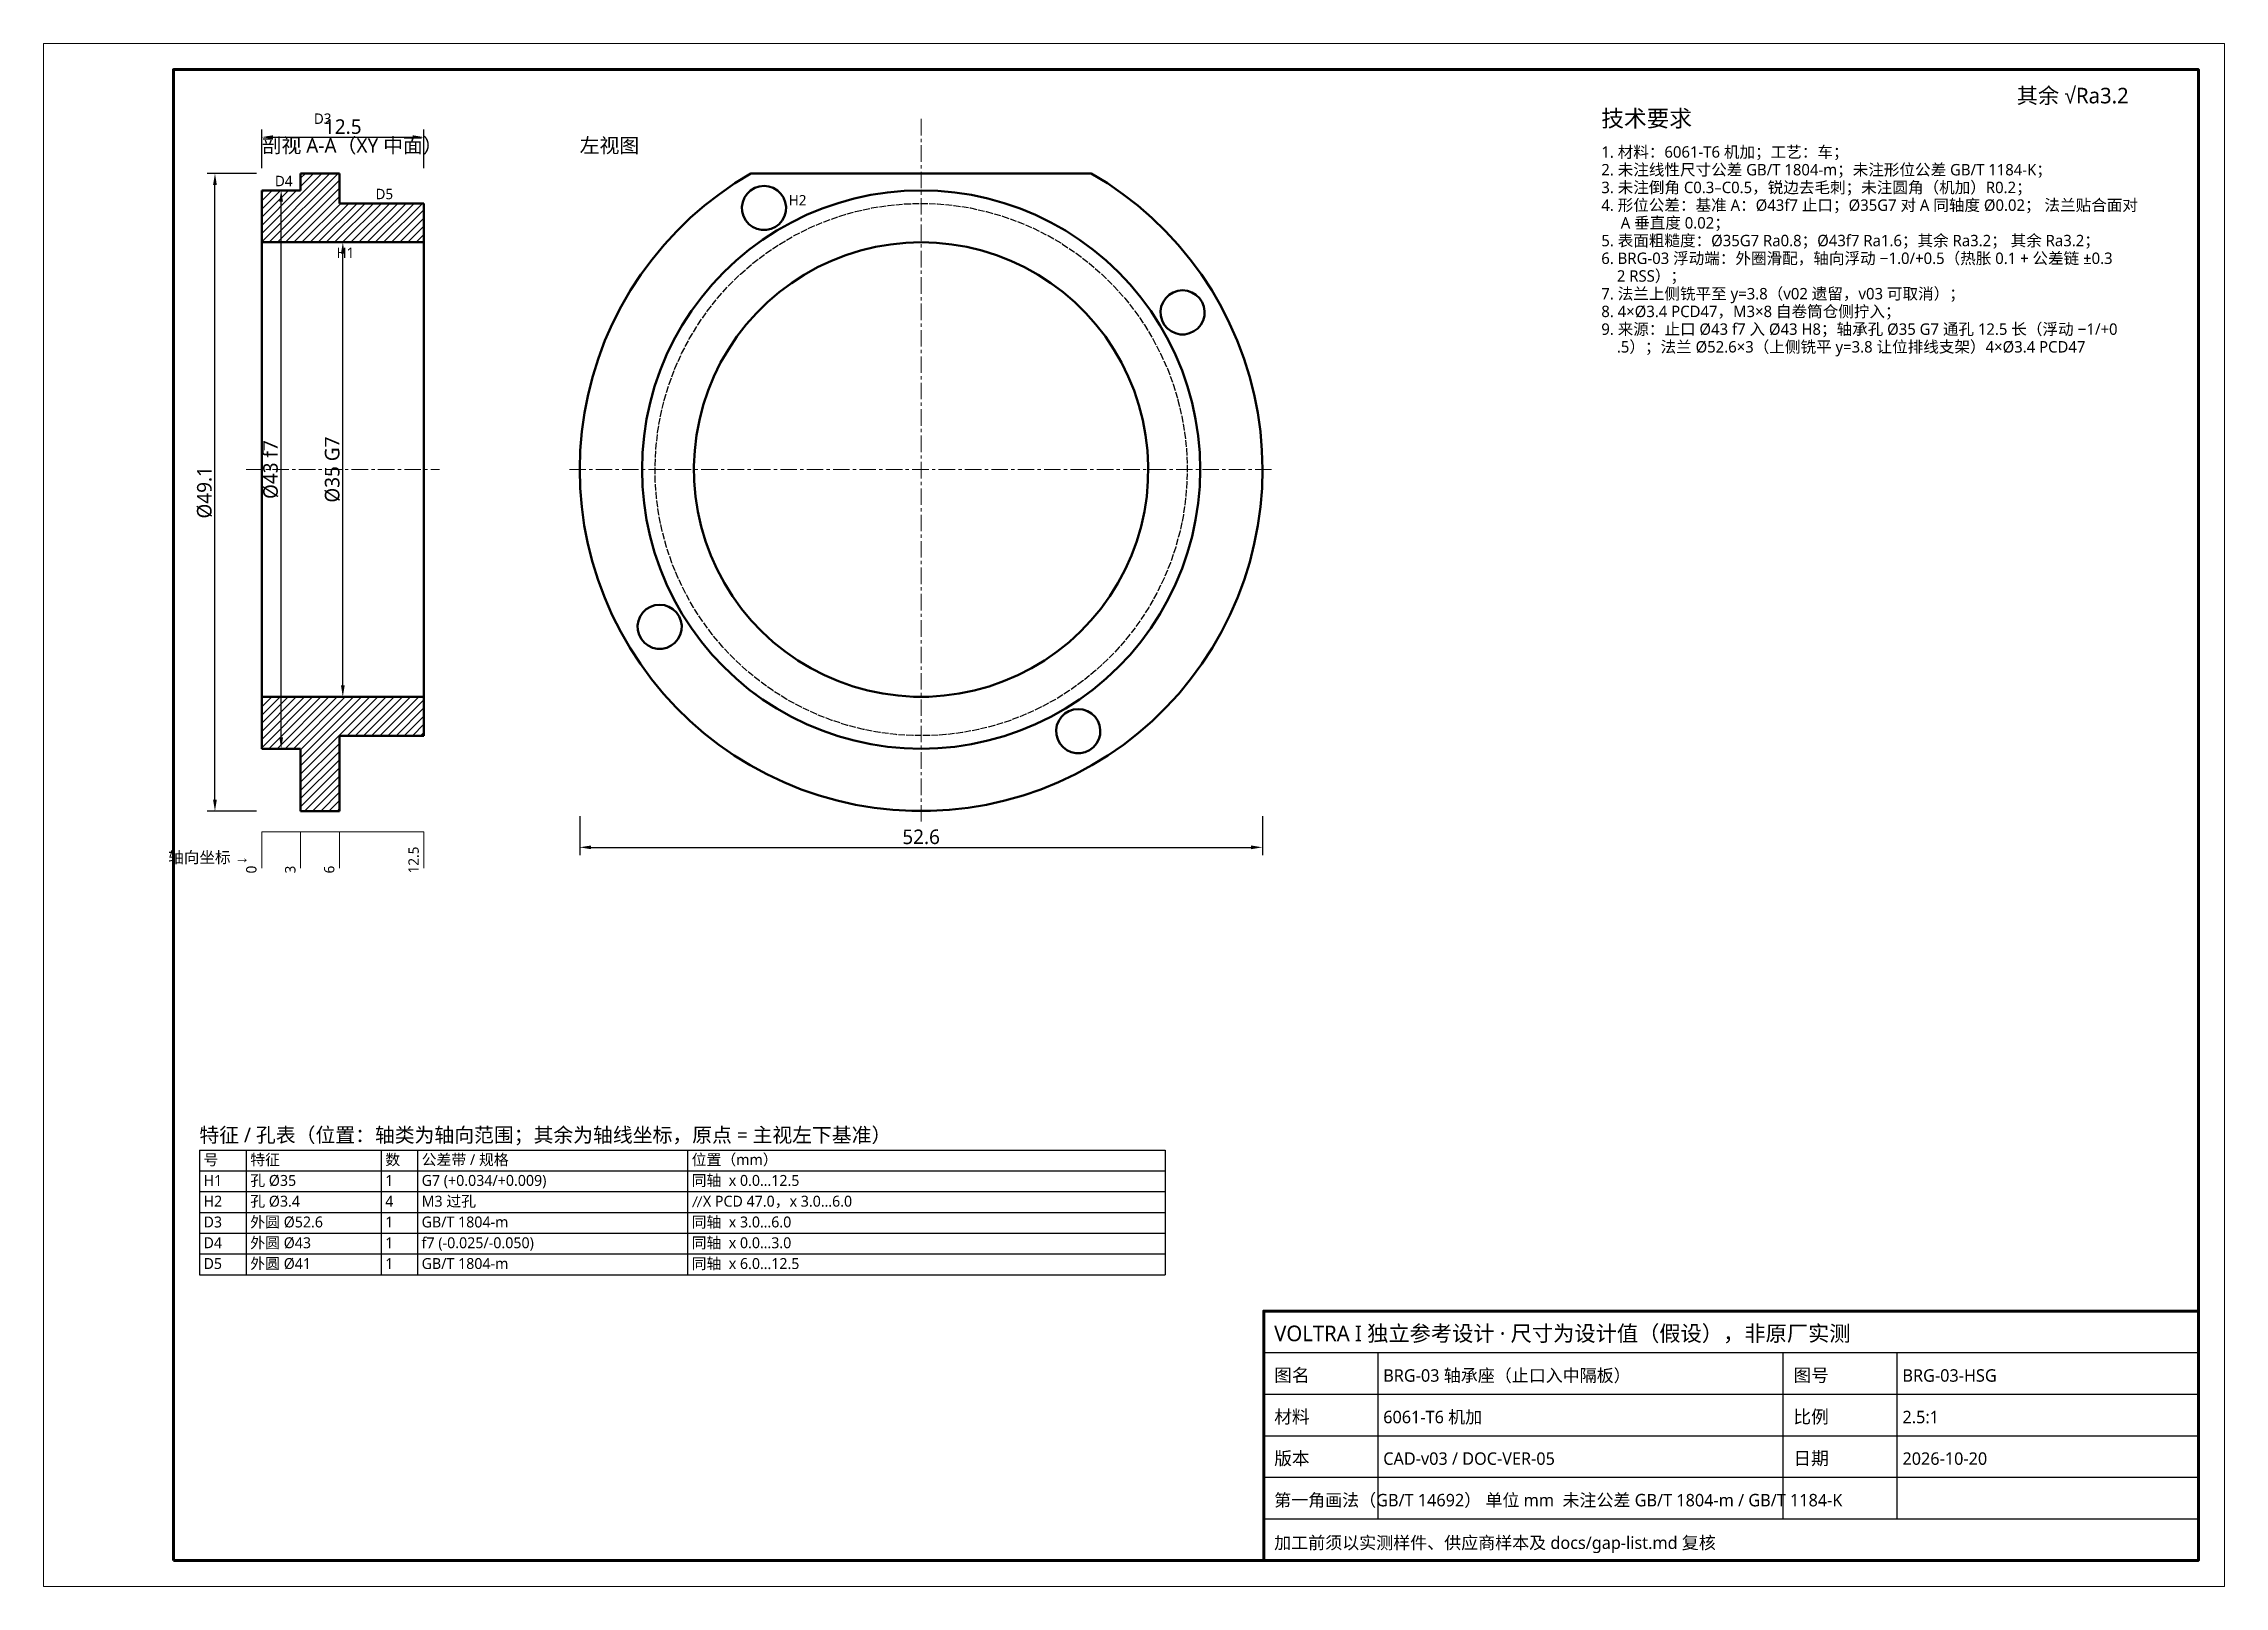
# Model space of a CAD drawing. Header units: millimetres. Extents: x 0 to 420, y 0 to 297.
import ezdxf

# ---------------------------------------------------------------- set-up
doc = ezdxf.new("R2010")
doc.units = ezdxf.units.MM
doc.linetypes.add('CENTER', pattern=[5.08, 3.175, -0.635, 0.635, -0.635])
doc.linetypes.add('DASHED', pattern=[1.524, 1.27, -0.254])
for name, color, linetype, lineweight in [('CENTER', 1, 'CENTER', 18), ('DIM', 3, 'CONTINUOUS', 18), ('FRAME', 7, 'CONTINUOUS', 70), ('HATCH', 8, 'CONTINUOUS', 13), ('HIDDEN', 8, 'DASHED', 25), ('TEXT', 7, 'CONTINUOUS', 25), ('VISIBLE', 7, 'CONTINUOUS', 50)]:
    doc.layers.add(name, color=color, linetype=linetype, lineweight=lineweight)
doc.styles.add('CJK', font='NotoSansCJK-Regular.ttc')
doc.dimstyles.new('GB', dxfattribs={"dimtxt": 2.8, "dimasz": 2.2, "dimexe": 1.5, "dimexo": 1, "dimgap": 0.6, "dimtad": 1, "dimlfac": 100, "dimzin": 12, "dimdsep": 46, "dimtxsty": 'CJK', "dimcen": 2.5, "dimazin": 3, "dimtfac": 0.5, "dimtmove": 2, "dimatfit": 3})

msp = doc.modelspace()

# ---------------------------------------------------------------- hatches: boundary and pattern name
at = {"layer": 'HATCH'}
h = msp.add_hatch(dxfattribs=at)
h.set_pattern_fill('ANSI31', scale=0.35)
h.paths.add_polyline_path([(49.5, 268.75), (48.73932, 268.75), (47.97863, 268.75), (47.21795, 268.75), (46.45726, 268.75), (45.69658, 268.75), (44.9359, 268.75), (44.17521, 268.75), (43.41453, 268.75), (42.65385, 268.75), (42, 268.64316), (42, 267.88248), (42, 267.12179), (42, 266.36111), (42, 265.60043), (42, 264.83974), (42, 264.07906), (42, 263.31838), (42, 262.55769), (42, 261.79701), (42, 261.03632), (42, 260.27564), (42, 259.51496), (42, 258.75427), (42.75641, 258.75), (43.51709, 258.75), (44.27778, 258.75), (45.03846, 258.75), (45.79915, 258.75), (46.55983, 258.75), (47.32051, 258.75), (48.0812, 258.75), (48.84188, 258.75), (49.60256, 258.75), (50.36325, 258.75), (51.12393, 258.75), (51.88462, 258.75), (52.6453, 258.75), (53.40598, 258.75), (54.16667, 258.75), (54.92735, 258.75), (55.68803, 258.75), (56.44872, 258.75), (57.2094, 258.75), (57.97009, 258.75), (58.73077, 258.75), (59.49145, 258.75), (60.25214, 258.75), (61.01282, 258.75), (61.7735, 258.75), (62.53419, 258.75), (63.29487, 258.75), (64.05556, 258.75), (64.81624, 258.75), (65.57692, 258.75), (66.33761, 258.75), (67.09829, 258.75), (67.85897, 258.75), (68.61966, 258.75), (69.38034, 258.75), (70.14103, 258.75), (70.90171, 258.75), (71.66239, 258.75), (72.42308, 258.75), (73.18376, 258.75), (73.25, 259.44444), (73.25, 260.20513), (73.25, 260.96581), (73.25, 261.7265), (73.25, 262.48718), (73.25, 263.24786), (73.25, 264.00855), (73.25, 264.76923), (73.25, 265.52991), (73.2094, 266.25), (72.44872, 266.25), (71.68803, 266.25), (70.92735, 266.25), (70.16667, 266.25), (69.40598, 266.25), (68.6453, 266.25), (67.88462, 266.25), (67.12393, 266.25), (66.36325, 266.25), (65.60256, 266.25), (64.84188, 266.25), (64.0812, 266.25), (63.32051, 266.25), (62.55983, 266.25), (61.79915, 266.25), (61.03846, 266.25), (60.27778, 266.25), (59.51709, 266.25), (58.75641, 266.25), (57.99573, 266.25), (57.23504, 266.25), (57, 266.77564), (57, 267.53632), (57, 268.29701), (57, 269.05769), (57, 269.81838), (57, 270.57906), (57, 271.33974), (56.89957, 272), (56.13889, 272), (55.37821, 272), (54.61752, 272), (53.85684, 272), (53.09615, 272), (52.33547, 272), (51.57479, 272), (50.8141, 272), (50.05342, 272), (49.5, 271.79274), (49.5, 271.03205), (49.5, 270.27137), (49.5, 269.51068), (49.5, 268.75)])
h = msp.add_hatch(dxfattribs=at)
h.set_pattern_fill('ANSI31', scale=0.35)
h.paths.add_polyline_path([(49.5, 149.25), (50.25532, 149.25), (51.01064, 149.25), (51.76596, 149.25), (52.52128, 149.25), (53.2766, 149.25), (54.03191, 149.25), (54.78723, 149.25), (55.54255, 149.25), (56.29787, 149.25), (57, 149.30319), (57, 150.05851), (57, 150.81383), (57, 151.56915), (57, 152.32447), (57, 153.07979), (57, 153.83511), (57, 154.59043), (57, 155.34574), (57, 156.10106), (57, 156.85638), (57, 157.6117), (57, 158.36702), (57, 159.12234), (57, 159.87766), (57, 160.63298), (57, 161.3883), (57, 162.14362), (57, 162.89894), (57, 163.65426), (57.65957, 163.75), (58.41489, 163.75), (59.17021, 163.75), (59.92553, 163.75), (60.68085, 163.75), (61.43617, 163.75), (62.19149, 163.75), (62.94681, 163.75), (63.70213, 163.75), (64.45745, 163.75), (65.21277, 163.75), (65.96809, 163.75), (66.7234, 163.75), (67.47872, 163.75), (68.23404, 163.75), (68.98936, 163.75), (69.74468, 163.75), (70.5, 163.75), (71.25532, 163.75), (72.01064, 163.75), (72.76596, 163.75), (73.25, 164.02128), (73.25, 164.7766), (73.25, 165.53191), (73.25, 166.28723), (73.25, 167.04255), (73.25, 167.79787), (73.25, 168.55319), (73.25, 169.30851), (73.25, 170.06383), (73.25, 170.81915), (72.92553, 171.25), (72.17021, 171.25), (71.41489, 171.25), (70.65957, 171.25), (69.90426, 171.25), (69.14894, 171.25), (68.39362, 171.25), (67.6383, 171.25), (66.88298, 171.25), (66.12766, 171.25), (65.37234, 171.25), (64.61702, 171.25), (63.8617, 171.25), (63.10638, 171.25), (62.35106, 171.25), (61.59574, 171.25), (60.84043, 171.25), (60.08511, 171.25), (59.32979, 171.25), (58.57447, 171.25), (57.81915, 171.25), (57.06383, 171.25), (56.30851, 171.25), (55.55319, 171.25), (54.79787, 171.25), (54.04255, 171.25), (53.28723, 171.25), (52.53191, 171.25), (51.7766, 171.25), (51.02128, 171.25), (50.26596, 171.25), (49.51064, 171.25), (48.75532, 171.25), (48, 171.25), (47.24468, 171.25), (46.48936, 171.25), (45.73404, 171.25), (44.97872, 171.25), (44.2234, 171.25), (43.46809, 171.25), (42.71277, 171.25), (42, 171.20745), (42, 170.45213), (42, 169.69681), (42, 168.94149), (42, 168.18617), (42, 167.43085), (42, 166.67553), (42, 165.92021), (42, 165.16489), (42, 164.40957), (42, 163.65426), (42, 162.89894), (42, 162.14362), (42, 161.3883), (42.61702, 161.25), (43.37234, 161.25), (44.12766, 161.25), (44.88298, 161.25), (45.6383, 161.25), (46.39362, 161.25), (47.14894, 161.25), (47.90426, 161.25), (48.65957, 161.25), (49.41489, 161.25), (49.5, 160.57979), (49.5, 159.82447), (49.5, 159.06915), (49.5, 158.31383), (49.5, 157.55851), (49.5, 156.80319), (49.5, 156.04787), (49.5, 155.29255), (49.5, 154.53723), (49.5, 153.78191), (49.5, 153.0266), (49.5, 152.27128), (49.5, 151.51596), (49.5, 150.76064), (49.5, 150.00532), (49.5, 149.25)])

# ---------------------------------------------------------------- linework, layer by layer
at = {"layer": 'CENTER'}
for p, q in [((168.99996, 147.25), (168.99996, 282.75)), ((39, 215), (76.25, 215)), ((101.24996, 215), (236.74996, 215))]:
    msp.add_line(p, q, dxfattribs=at)
at = {"layer": 'DIM'}
for p, q in [((42, 145.25), (42, 138.25)), ((42, 145.25), (73.25, 145.25)), ((49.5, 145.25), (49.5, 138.25)), ((57, 145.25), (57, 138.25)), ((73.25, 145.25), (73.25, 138.25))]:
    msp.add_line(p, q, dxfattribs=at)
at = {"layer": 'FRAME', "lineweight": 18}
msp.add_lwpolyline([(0, 0), (420, 0), (420, 297), (0, 297)], close=True, dxfattribs=at)
at = {"layer": 'FRAME'}
for points in [[(25, 5), (415, 5), (415, 292), (25, 292)], [(235, 5), (415, 5), (415, 53), (235, 53)]]:
    msp.add_lwpolyline(points, close=True, dxfattribs=at)
at = {"layer": 'HIDDEN'}
for points in [[(201.77285, 272), (204.86517, 270.10671), (207.84842, 268.04583), (210.71352, 265.82363), (213.45177, 263.44687), (216.05483, 260.92278), (218.51479, 258.25903), (220.82418, 255.46373), (222.97595, 252.54537), (224.96359, 249.51283), (226.78102, 246.37533), (228.42274, 243.14242), (229.88375, 239.82392), (231.1596, 236.42993), (232.24642, 232.97076), (233.14089, 229.45695), (233.84031, 225.89917), (234.34254, 222.30824), (234.64605, 218.69509), (234.74992, 215.07071), (234.65384, 211.4461), (234.3581, 207.83231), (233.8636, 204.24031), (233.17184, 200.68104), (232.28492, 197.16531), (231.20555, 193.70381), (229.937, 190.30709), (228.48313, 186.98545), (226.84837, 183.74901), (225.03768, 180.60761), (223.05658, 177.57081), (220.91108, 174.64783), (218.60772, 171.84756), (216.15349, 169.17853), (213.55586, 166.64884), (210.82273, 164.2662), (207.96241, 162.03785), (204.98361, 159.97056), (201.89537, 158.07062), (198.70709, 156.34381), (195.42847, 154.79538), (192.06948, 153.43004), (188.64033, 152.25195), (185.15145, 151.26467), (181.61346, 150.47123), (178.0371, 149.87403), (174.43326, 149.47488), (170.8129, 149.275), (167.18702, 149.275), (163.56666, 149.47488), (159.96282, 149.87403), (156.38647, 150.47123), (152.84847, 151.26467), (149.35959, 152.25195), (145.93044, 153.43004), (142.57145, 154.79538), (139.29283, 156.34381), (136.10455, 158.07062), (133.01632, 159.97056), (130.03751, 162.03785), (127.17719, 164.2662), (124.44406, 166.64884), (121.84643, 169.17853), (119.39221, 171.84756), (117.08884, 174.64783), (114.94334, 177.57081), (112.96224, 180.60761), (111.15155, 183.74901), (109.51679, 186.98545), (108.06293, 190.30709), (106.79438, 193.70381), (105.715, 197.16531), (104.82809, 200.68104), (104.13632, 204.24031), (103.64182, 207.83231), (103.34608, 211.4461), (103.25, 215.07071), (103.35387, 218.69509), (103.65739, 222.30824), (104.15961, 225.89917), (104.85903, 229.45695), (105.75351, 232.97076), (106.84032, 236.42993), (108.11617, 239.82392), (109.57718, 243.14242), (111.2189, 246.37533), (113.03634, 249.51283), (115.02397, 252.54537), (117.17575, 255.46373), (119.48513, 258.25903), (121.94509, 260.92278), (124.54816, 263.44687), (127.2864, 265.82363), (130.15151, 268.04583), (133.13475, 270.10671), (136.22707, 272)], [(138.74148, 269.60858), (137.82785, 269.50922), (136.95695, 269.21577), (136.16948, 268.74197), (135.50229, 268.10997), (134.98655, 267.34931), (134.64639, 266.49557), (134.49771, 265.58867), (134.54746, 264.67101), (134.79332, 263.78549), (135.2238, 262.97353), (135.81875, 262.2731), (136.55037, 261.71694), (137.38444, 261.33105), (138.28197, 261.13349), (139.20098, 261.13349), (140.09851, 261.33105), (140.93258, 261.71694), (141.6642, 262.2731), (142.25915, 262.97353), (142.68963, 263.78549), (142.93549, 264.67101), (142.98524, 265.58867), (142.83656, 266.49557), (142.4964, 267.34931), (141.98066, 268.10997), (141.31347, 268.74197), (140.526, 269.21577), (139.6551, 269.50922), (138.74148, 269.60858)], [(136.22707, 272), (201.77285, 272)], [(168.99996, 268.75), (172.24531, 268.65194), (175.47881, 268.3581), (178.68867, 267.86957), (181.86318, 267.18812), (184.99075, 266.31625), (188.05997, 265.25712), (191.05965, 264.01462), (193.97883, 262.59326), (196.80687, 260.99824), (199.53344, 259.23538), (202.1486, 257.31111), (204.6428, 255.23245), (207.00695, 253.00699), (209.23241, 250.64284), (211.31107, 248.14864), (213.23534, 245.53348), (214.99821, 242.80691), (216.59322, 239.97887), (218.01458, 237.05969), (219.25709, 234.06001), (220.31621, 230.99079), (221.18808, 227.86322), (221.86953, 224.68871), (222.35806, 221.47885), (222.6519, 218.24534), (222.74996, 215), (222.6519, 211.75466), (222.35806, 208.52115), (221.86953, 205.31129), (221.18808, 202.13678), (220.31621, 199.00921), (219.25709, 195.93999), (218.01458, 192.94031), (216.59322, 190.02113), (214.99821, 187.19309), (213.23534, 184.46652), (211.31107, 181.85136), (209.23241, 179.35716), (207.00695, 176.99301), (204.6428, 174.76755), (202.1486, 172.68889), (199.53344, 170.76462), (196.80687, 169.00176), (193.97883, 167.40674), (191.05965, 165.98538), (188.05997, 164.74288), (184.99075, 163.68375), (181.86318, 162.81188), (178.68867, 162.13043), (175.47881, 161.6419), (172.24531, 161.34806), (168.99996, 161.25), (165.75462, 161.34806), (162.52112, 161.6419), (159.31125, 162.13043), (156.13675, 162.81188), (153.00917, 163.68375), (149.93995, 164.74288), (146.94027, 165.98538), (144.02109, 167.40674), (141.19305, 169.00176), (138.46648, 170.76462), (135.85132, 172.68889), (133.35712, 174.76755), (130.99297, 176.99301), (128.76751, 179.35716), (126.68885, 181.85136), (124.76458, 184.46652), (123.00172, 187.19309), (121.4067, 190.02113), (119.98535, 192.94031), (118.74284, 195.93999), (117.68372, 199.00921), (116.81184, 202.13678), (116.13039, 205.31129), (115.64186, 208.52115), (115.34803, 211.75466), (115.24996, 215), (115.34803, 218.24534), (115.64186, 221.47885), (116.13039, 224.68871), (116.81184, 227.86322), (117.68372, 230.99079), (118.74284, 234.06001), (119.98535, 237.05969), (121.4067, 239.97887), (123.00172, 242.80691), (124.76458, 245.53348), (126.68885, 248.14864), (128.76751, 250.64284), (130.99297, 253.00699), (133.35712, 255.23245), (135.85132, 257.31111), (138.46648, 259.23538), (141.19305, 260.99824), (144.02109, 262.59326), (146.94027, 264.01462), (149.93995, 265.25712), (153.00917, 266.31625), (156.13675, 267.18812), (159.31125, 267.86957), (162.52112, 268.3581), (165.75462, 268.65194), (168.99996, 268.75)], [(168.99996, 266.25), (172.18616, 266.15086), (175.36002, 265.85383), (178.50928, 265.36006), (181.62176, 264.67145), (184.6854, 263.79067), (187.68835, 262.72113), (190.61901, 261.46697), (193.46602, 260.03304), (196.21838, 258.42488), (198.86544, 256.64872), (201.39695, 254.71143), (203.80313, 252.6205), (206.07466, 250.38403), (208.20275, 248.01066), (210.17918, 245.50958), (211.99629, 242.89046), (213.64706, 240.16345), (215.1251, 237.33908), (216.42469, 234.42828), (217.5408, 231.44232), (218.46911, 228.39275), (219.20604, 225.29136), (219.74873, 222.15016), (220.09509, 218.9813), (220.24376, 215.79703), (220.19419, 212.60968), (219.94655, 209.43158), (219.50182, 206.27502), (218.8617, 203.15221), (218.02867, 200.07525), (217.00596, 197.05602), (215.79753, 194.10621), (214.40804, 191.23724), (212.84288, 188.46021), (211.10811, 185.78585), (209.21042, 183.22451), (207.15716, 180.78611), (204.95629, 178.48007), (202.6163, 176.31532), (200.14626, 174.30024), (197.55572, 172.44262), (194.85471, 170.74964), (192.05367, 169.22786), (189.16343, 167.88316), (186.19519, 166.72074), (183.16043, 165.74511), (180.07088, 164.96004), (176.93849, 164.36856), (173.7754, 163.97297), (170.59383, 163.77479), (167.40609, 163.77479), (164.22452, 163.97297), (161.06143, 164.36856), (157.92905, 164.96004), (154.8395, 165.74511), (151.80473, 166.72074), (148.83649, 167.88316), (145.94626, 169.22786), (143.14522, 170.74964), (140.4442, 172.44262), (137.85366, 174.30024), (135.38362, 176.31532), (133.04364, 178.48007), (130.84276, 180.78611), (128.78951, 183.22451), (126.89182, 185.78585), (125.15704, 188.46021), (123.59188, 191.23724), (122.2024, 194.10621), (120.99396, 197.05602), (119.97125, 200.07525), (119.13823, 203.15221), (118.49811, 206.27502), (118.05337, 209.43158), (117.80574, 212.60968), (117.75616, 215.79703), (117.90484, 218.9813), (118.25119, 222.15016), (118.79388, 225.29136), (119.53081, 228.39275), (120.45913, 231.44232), (121.57524, 234.42828), (122.87483, 237.33908), (124.35286, 240.16345), (126.00363, 242.89046), (127.82074, 245.50958), (129.79717, 248.01066), (131.92526, 250.38403), (134.19679, 252.6205), (136.60297, 254.71143), (139.13448, 256.64872), (141.78154, 258.42488), (144.5339, 260.03304), (147.38092, 261.46697), (150.31157, 262.72113), (153.31453, 263.79067), (156.37817, 264.67145), (159.49064, 265.36006), (162.6399, 265.85383), (165.81377, 266.15086), (168.99996, 266.25)], [(168.99996, 266.25), (172.18616, 266.15086), (175.36002, 265.85383), (178.50928, 265.36006), (181.62176, 264.67145), (184.6854, 263.79067), (187.68835, 262.72113), (190.61901, 261.46697), (193.46602, 260.03304), (196.21838, 258.42488), (198.86544, 256.64872), (201.39695, 254.71143), (203.80313, 252.6205), (206.07466, 250.38403), (208.20275, 248.01066), (210.17918, 245.50958), (211.99629, 242.89046), (213.64706, 240.16345), (215.1251, 237.33908), (216.42469, 234.42828), (217.5408, 231.44232), (218.46911, 228.39275), (219.20604, 225.29136), (219.74873, 222.15016), (220.09509, 218.9813), (220.24376, 215.79703), (220.19419, 212.60968), (219.94655, 209.43158), (219.50182, 206.27502), (218.8617, 203.15221), (218.02867, 200.07525), (217.00596, 197.05602), (215.79753, 194.10621), (214.40804, 191.23724), (212.84288, 188.46021), (211.10811, 185.78585), (209.21042, 183.22451), (207.15716, 180.78611), (204.95629, 178.48007), (202.6163, 176.31532), (200.14626, 174.30024), (197.55572, 172.44262), (194.85471, 170.74964), (192.05367, 169.22786), (189.16343, 167.88316), (186.19519, 166.72074), (183.16043, 165.74511), (180.07088, 164.96004), (176.93849, 164.36856), (173.7754, 163.97297), (170.59383, 163.77479), (167.40609, 163.77479), (164.22452, 163.97297), (161.06143, 164.36856), (157.92905, 164.96004), (154.8395, 165.74511), (151.80473, 166.72074), (148.83649, 167.88316), (145.94626, 169.22786), (143.14522, 170.74964), (140.4442, 172.44262), (137.85366, 174.30024), (135.38362, 176.31532), (133.04364, 178.48007), (130.84276, 180.78611), (128.78951, 183.22451), (126.89182, 185.78585), (125.15704, 188.46021), (123.59188, 191.23724), (122.2024, 194.10621), (120.99396, 197.05602), (119.97125, 200.07525), (119.13823, 203.15221), (118.49811, 206.27502), (118.05337, 209.43158), (117.80574, 212.60968), (117.75616, 215.79703), (117.90484, 218.9813), (118.25119, 222.15016), (118.79388, 225.29136), (119.53081, 228.39275), (120.45913, 231.44232), (121.57524, 234.42828), (122.87483, 237.33908), (124.35286, 240.16345), (126.00363, 242.89046), (127.82074, 245.50958), (129.79717, 248.01066), (131.92526, 250.38403), (134.19679, 252.6205), (136.60297, 254.71143), (139.13448, 256.64872), (141.78154, 258.42488), (144.5339, 260.03304), (147.38092, 261.46697), (150.31157, 262.72113), (153.31453, 263.79067), (156.37817, 264.67145), (159.49064, 265.36006), (162.6399, 265.85383), (165.81377, 266.15086), (168.99996, 266.25)], [(168.99996, 258.75), (166.04641, 258.65019), (163.10634, 258.35121), (160.19315, 257.85443), (157.32015, 257.16212), (154.50044, 256.27743), (151.74689, 255.2044), (149.07207, 253.94793), (146.48816, 252.51375), (144.00698, 250.9084), (141.63983, 249.13921), (139.39752, 247.21425), (137.29028, 245.1423), (135.32772, 242.93282), (133.5188, 240.59589), (131.87178, 238.14218), (130.39416, 235.58286), (129.09269, 232.92964), (127.97331, 230.1946), (127.04112, 227.39024), (126.30038, 224.52934), (125.75447, 221.62497), (125.40588, 218.69036), (125.2562, 215.73891), (125.30611, 212.7841), (125.55539, 209.83939), (126.0029, 206.91824), (126.64659, 204.03395), (127.48353, 201.1997), (128.5099, 198.42842), (129.72101, 195.73276), (131.11135, 193.125), (132.67456, 190.61705), (134.40352, 188.22036), (136.29034, 185.94586), (138.3264, 183.80393), (140.50242, 181.80433), (142.80846, 179.9562), (145.23401, 178.26797), (147.768, 176.74734), (150.39887, 175.40124), (153.11461, 174.23583), (155.90283, 173.25641), (158.7508, 172.46746), (161.64555, 171.87257), (164.57385, 171.47447), (167.52234, 171.27496), (170.47758, 171.27496), (173.42608, 171.47447), (176.35438, 171.87257), (179.24912, 172.46746), (182.0971, 173.25641), (184.88532, 174.23583), (187.60106, 175.40124), (190.23192, 176.74734), (192.76591, 178.26797), (195.19146, 179.9562), (197.49751, 181.80433), (199.67353, 183.80393), (201.70959, 185.94586), (203.5964, 188.22036), (205.32536, 190.61705), (206.88857, 193.125), (208.27891, 195.73276), (209.49003, 198.42842), (210.5164, 201.1997), (211.35334, 204.03395), (211.99703, 206.91824), (212.44453, 209.83939), (212.69381, 212.7841), (212.74372, 215.73891), (212.59404, 218.69036), (212.24545, 221.62497), (211.69954, 224.52934), (210.9588, 227.39024), (210.02662, 230.1946), (208.90724, 232.92964), (207.60577, 235.58286), (206.12815, 238.14218), (204.48112, 240.59589), (202.6722, 242.93282), (200.70965, 245.1423), (198.60241, 247.21425), (196.36009, 249.13921), (193.99295, 250.9084), (191.51176, 252.51375), (188.92786, 253.94793), (186.25303, 255.2044), (183.49948, 256.27743), (180.67977, 257.16212), (177.80677, 257.85443), (174.89359, 258.35121), (171.95351, 258.65019), (168.99996, 258.75)], [(219.35854, 249.50849), (218.44492, 249.40912), (217.57401, 249.11568), (216.78655, 248.64188), (216.11935, 248.00988), (215.60361, 247.24922), (215.26345, 246.39548), (215.11477, 245.48858), (215.16453, 244.57091), (215.41039, 243.6854), (215.84086, 242.87344), (216.43582, 242.17301), (217.16744, 241.61684), (218.00151, 241.23096), (218.89904, 241.0334), (219.81805, 241.0334), (220.71557, 241.23096), (221.54964, 241.61684), (222.28126, 242.17301), (222.87622, 242.87344), (223.30669, 243.6854), (223.55255, 244.57091), (223.60231, 245.48858), (223.45363, 246.39548), (223.11347, 247.24922), (222.59773, 248.00988), (221.93053, 248.64188), (221.14307, 249.11568), (220.27217, 249.40912), (219.35854, 249.50849)], [(118.64138, 188.99151), (117.72776, 188.89215), (116.85685, 188.59871), (116.06939, 188.12491), (115.40219, 187.4929), (114.88646, 186.73225), (114.5463, 185.87851), (114.39762, 184.9716), (114.44737, 184.05394), (114.69323, 183.16843), (115.1237, 182.35647), (115.71866, 181.65603), (116.45028, 181.09987), (117.28435, 180.71399), (118.18188, 180.51643), (119.10089, 180.51643), (119.99841, 180.71399), (120.83249, 181.09987), (121.56411, 181.65603), (122.15906, 182.35647), (122.58953, 183.16843), (122.8354, 184.05394), (122.88515, 184.9716), (122.73647, 185.87851), (122.39631, 186.73225), (121.88057, 187.4929), (121.21337, 188.12491), (120.42591, 188.59871), (119.55501, 188.89215), (118.64138, 188.99151)], [(199.25845, 168.89142), (198.34482, 168.79206), (197.47392, 168.49862), (196.68646, 168.02482), (196.01926, 167.39281), (195.50352, 166.63216), (195.16336, 165.77842), (195.01468, 164.87151), (195.06444, 163.95385), (195.3103, 163.06833), (195.74077, 162.25638), (196.33573, 161.55594), (197.06734, 160.99978), (197.90142, 160.6139), (198.79894, 160.41633), (199.71795, 160.41633), (200.61548, 160.6139), (201.44955, 160.99978), (202.18117, 161.55594), (202.77613, 162.25638), (203.2066, 163.06833), (203.45246, 163.95385), (203.50222, 164.87151), (203.35354, 165.77842), (203.01338, 166.63216), (202.49764, 167.39281), (201.83044, 168.02482), (201.04298, 168.49862), (200.17207, 168.79206), (199.25845, 168.89142)]]:
    msp.add_lwpolyline(points, dxfattribs=at)
at = {"layer": 'TEXT'}
for p, q in [((30, 84), (30, 60)), ((39, 84), (39, 60)), ((65, 84), (65, 60)), ((72, 84), (72, 60)), ((124, 84), (124, 60)), ((216, 84), (216, 60)), ((235, 45), (415, 45)), ((257, 13), (257, 45)), ((335, 13), (335, 45)), ((357, 13), (357, 45)), ((235, 37), (415, 37)), ((235, 29), (415, 29)), ((235, 21), (415, 21)), ((235, 13), (415, 13))]:
    msp.add_line(p, q, dxfattribs=at)
for points in [[(30, 84), (216, 84)], [(30, 80), (216, 80)], [(30, 76), (216, 76)], [(30, 72), (216, 72)], [(30, 68), (216, 68)], [(30, 64), (216, 64)], [(30, 60), (216, 60)]]:
    msp.add_lwpolyline(points, dxfattribs=at)
at = {"layer": 'VISIBLE'}
for points in [[(49.5, 272), (49.5, 268.75)], [(49.5, 272), (57, 272)], [(49.5, 268.75), (49.5, 268.86469), (49.5, 268.97189), (49.5, 269.07138), (49.5, 269.16294), (49.5, 269.24639), (49.5, 269.32153), (49.5, 269.38822), (49.5, 269.44631), (49.5, 269.49567), (49.5, 269.5362), (49.5, 269.56782), (49.5, 269.59045), (49.5, 269.60404), (49.5, 269.60858)], [(57, 272), (57, 266.25)], [(57, 266.25), (57, 266.64869), (57, 267.03522), (57, 267.40595), (57, 267.75739), (57, 268.08623), (57, 268.38937), (57, 268.66396), (57, 268.9074), (57, 269.1174), (57, 269.29199), (57, 269.42951), (57, 269.52868), (57, 269.58856), (57, 269.60858)], [(201.77285, 272), (204.86517, 270.10671), (207.84842, 268.04583), (210.71352, 265.82363), (213.45177, 263.44687), (216.05483, 260.92278), (218.51479, 258.25903), (220.82418, 255.46373), (222.97595, 252.54537), (224.96359, 249.51283), (226.78102, 246.37533), (228.42274, 243.14242), (229.88375, 239.82392), (231.1596, 236.42993), (232.24642, 232.97076), (233.14089, 229.45695), (233.84031, 225.89917), (234.34254, 222.30824), (234.64605, 218.69509), (234.74992, 215.07071), (234.65384, 211.4461), (234.3581, 207.83231), (233.8636, 204.24031), (233.17184, 200.68104), (232.28492, 197.16531), (231.20555, 193.70381), (229.937, 190.30709), (228.48313, 186.98545), (226.84837, 183.74901), (225.03768, 180.60761), (223.05658, 177.57081), (220.91108, 174.64783), (218.60772, 171.84756), (216.15349, 169.17853), (213.55586, 166.64884), (210.82273, 164.2662), (207.96241, 162.03785), (204.98361, 159.97056), (201.89537, 158.07062), (198.70709, 156.34381), (195.42847, 154.79538), (192.06948, 153.43004), (188.64033, 152.25195), (185.15145, 151.26467), (181.61346, 150.47123), (178.0371, 149.87403), (174.43326, 149.47488), (170.8129, 149.275), (167.18702, 149.275), (163.56666, 149.47488), (159.96282, 149.87403), (156.38647, 150.47123), (152.84847, 151.26467), (149.35959, 152.25195), (145.93044, 153.43004), (142.57145, 154.79538), (139.29283, 156.34381), (136.10455, 158.07062), (133.01632, 159.97056), (130.03751, 162.03785), (127.17719, 164.2662), (124.44406, 166.64884), (121.84643, 169.17853), (119.39221, 171.84756), (117.08884, 174.64783), (114.94334, 177.57081), (112.96224, 180.60761), (111.15155, 183.74901), (109.51679, 186.98545), (108.06293, 190.30709), (106.79438, 193.70381), (105.715, 197.16531), (104.82809, 200.68104), (104.13632, 204.24031), (103.64182, 207.83231), (103.34608, 211.4461), (103.25, 215.07071), (103.35387, 218.69509), (103.65739, 222.30824), (104.15961, 225.89917), (104.85903, 229.45695), (105.75351, 232.97076), (106.84032, 236.42993), (108.11617, 239.82392), (109.57718, 243.14242), (111.2189, 246.37533), (113.03634, 249.51283), (115.02397, 252.54537), (117.17575, 255.46373), (119.48513, 258.25903), (121.94509, 260.92278), (124.54816, 263.44687), (127.2864, 265.82363), (130.15151, 268.04583), (133.13475, 270.10671), (136.22707, 272)], [(138.74148, 269.60858), (137.82785, 269.50922), (136.95695, 269.21577), (136.16948, 268.74197), (135.50229, 268.10997), (134.98655, 267.34931), (134.64639, 266.49557), (134.49771, 265.58867), (134.54746, 264.67101), (134.79332, 263.78549), (135.2238, 262.97353), (135.81875, 262.2731), (136.55037, 261.71694), (137.38444, 261.33105), (138.28197, 261.13349), (139.20098, 261.13349), (140.09851, 261.33105), (140.93258, 261.71694), (141.6642, 262.2731), (142.25915, 262.97353), (142.68963, 263.78549), (142.93549, 264.67101), (142.98524, 265.58867), (142.83656, 266.49557), (142.4964, 267.34931), (141.98066, 268.10997), (141.31347, 268.74197), (140.526, 269.21577), (139.6551, 269.50922), (138.74148, 269.60858)], [(136.22707, 272), (201.77285, 272)], [(42, 268.75), (49.5, 268.75)], [(42, 268.75), (42, 258.75)], [(57, 266.25), (73.25, 266.25)], [(73.25, 266.25), (73.25, 258.75)], [(168.99996, 268.75), (172.24531, 268.65194), (175.47881, 268.3581), (178.68867, 267.86957), (181.86318, 267.18812), (184.99075, 266.31625), (188.05997, 265.25712), (191.05965, 264.01462), (193.97883, 262.59326), (196.80687, 260.99824), (199.53344, 259.23538), (202.1486, 257.31111), (204.6428, 255.23245), (207.00695, 253.00699), (209.23241, 250.64284), (211.31107, 248.14864), (213.23534, 245.53348), (214.99821, 242.80691), (216.59322, 239.97887), (218.01458, 237.05969), (219.25709, 234.06001), (220.31621, 230.99079), (221.18808, 227.86322), (221.86953, 224.68871), (222.35806, 221.47885), (222.6519, 218.24534), (222.74996, 215), (222.6519, 211.75466), (222.35806, 208.52115), (221.86953, 205.31129), (221.18808, 202.13678), (220.31621, 199.00921), (219.25709, 195.93999), (218.01458, 192.94031), (216.59322, 190.02113), (214.99821, 187.19309), (213.23534, 184.46652), (211.31107, 181.85136), (209.23241, 179.35716), (207.00695, 176.99301), (204.6428, 174.76755), (202.1486, 172.68889), (199.53344, 170.76462), (196.80687, 169.00176), (193.97883, 167.40674), (191.05965, 165.98538), (188.05997, 164.74288), (184.99075, 163.68375), (181.86318, 162.81188), (178.68867, 162.13043), (175.47881, 161.6419), (172.24531, 161.34806), (168.99996, 161.25), (165.75462, 161.34806), (162.52112, 161.6419), (159.31125, 162.13043), (156.13675, 162.81188), (153.00917, 163.68375), (149.93995, 164.74288), (146.94027, 165.98538), (144.02109, 167.40674), (141.19305, 169.00176), (138.46648, 170.76462), (135.85132, 172.68889), (133.35712, 174.76755), (130.99297, 176.99301), (128.76751, 179.35716), (126.68885, 181.85136), (124.76458, 184.46652), (123.00172, 187.19309), (121.4067, 190.02113), (119.98535, 192.94031), (118.74284, 195.93999), (117.68372, 199.00921), (116.81184, 202.13678), (116.13039, 205.31129), (115.64186, 208.52115), (115.34803, 211.75466), (115.24996, 215), (115.34803, 218.24534), (115.64186, 221.47885), (116.13039, 224.68871), (116.81184, 227.86322), (117.68372, 230.99079), (118.74284, 234.06001), (119.98535, 237.05969), (121.4067, 239.97887), (123.00172, 242.80691), (124.76458, 245.53348), (126.68885, 248.14864), (128.76751, 250.64284), (130.99297, 253.00699), (133.35712, 255.23245), (135.85132, 257.31111), (138.46648, 259.23538), (141.19305, 260.99824), (144.02109, 262.59326), (146.94027, 264.01462), (149.93995, 265.25712), (153.00917, 266.31625), (156.13675, 267.18812), (159.31125, 267.86957), (162.52112, 268.3581), (165.75462, 268.65194), (168.99996, 268.75)], [(42, 258.75), (73.25, 258.75)], [(42, 258.75), (42, 257.6531), (42, 254.41739), (42, 249.20513), (42, 242.27768), (42, 233.98241), (42, 224.73529), (42, 215), (42, 205.26471), (42, 196.01759), (42, 187.72232), (42, 180.79487), (42, 175.58261), (42, 172.3469), (42, 171.25)], [(73.25, 258.75), (73.25, 257.6531), (73.25, 254.41739), (73.25, 249.20513), (73.25, 242.27768), (73.25, 233.98241), (73.25, 224.73529), (73.25, 215), (73.25, 205.26471), (73.25, 196.01759), (73.25, 187.72232), (73.25, 180.79487), (73.25, 175.58261), (73.25, 172.3469), (73.25, 171.25)], [(168.99996, 258.75), (166.04641, 258.65019), (163.10634, 258.35121), (160.19315, 257.85443), (157.32015, 257.16212), (154.50044, 256.27743), (151.74689, 255.2044), (149.07207, 253.94793), (146.48816, 252.51375), (144.00698, 250.9084), (141.63983, 249.13921), (139.39752, 247.21425), (137.29028, 245.1423), (135.32772, 242.93282), (133.5188, 240.59589), (131.87178, 238.14218), (130.39416, 235.58286), (129.09269, 232.92964), (127.97331, 230.1946), (127.04112, 227.39024), (126.30038, 224.52934), (125.75447, 221.62497), (125.40588, 218.69036), (125.2562, 215.73891), (125.30611, 212.7841), (125.55539, 209.83939), (126.0029, 206.91824), (126.64659, 204.03395), (127.48353, 201.1997), (128.5099, 198.42842), (129.72101, 195.73276), (131.11135, 193.125), (132.67456, 190.61705), (134.40352, 188.22036), (136.29034, 185.94586), (138.3264, 183.80393), (140.50242, 181.80433), (142.80846, 179.9562), (145.23401, 178.26797), (147.768, 176.74734), (150.39887, 175.40124), (153.11461, 174.23583), (155.90283, 173.25641), (158.7508, 172.46746), (161.64555, 171.87257), (164.57385, 171.47447), (167.52234, 171.27496), (170.47758, 171.27496), (173.42608, 171.47447), (176.35438, 171.87257), (179.24912, 172.46746), (182.0971, 173.25641), (184.88532, 174.23583), (187.60106, 175.40124), (190.23192, 176.74734), (192.76591, 178.26797), (195.19146, 179.9562), (197.49751, 181.80433), (199.67353, 183.80393), (201.70959, 185.94586), (203.5964, 188.22036), (205.32536, 190.61705), (206.88857, 193.125), (208.27891, 195.73276), (209.49003, 198.42842), (210.5164, 201.1997), (211.35334, 204.03395), (211.99703, 206.91824), (212.44453, 209.83939), (212.69381, 212.7841), (212.74372, 215.73891), (212.59404, 218.69036), (212.24545, 221.62497), (211.69954, 224.52934), (210.9588, 227.39024), (210.02662, 230.1946), (208.90724, 232.92964), (207.60577, 235.58286), (206.12815, 238.14218), (204.48112, 240.59589), (202.6722, 242.93282), (200.70965, 245.1423), (198.60241, 247.21425), (196.36009, 249.13921), (193.99295, 250.9084), (191.51176, 252.51375), (188.92786, 253.94793), (186.25303, 255.2044), (183.49948, 256.27743), (180.67977, 257.16212), (177.80677, 257.85443), (174.89359, 258.35121), (171.95351, 258.65019), (168.99996, 258.75)], [(219.35854, 249.50849), (218.44492, 249.40912), (217.57401, 249.11568), (216.78655, 248.64188), (216.11935, 248.00988), (215.60361, 247.24922), (215.26345, 246.39548), (215.11477, 245.48858), (215.16453, 244.57091), (215.41039, 243.6854), (215.84086, 242.87344), (216.43582, 242.17301), (217.16744, 241.61684), (218.00151, 241.23096), (218.89904, 241.0334), (219.81805, 241.0334), (220.71557, 241.23096), (221.54964, 241.61684), (222.28126, 242.17301), (222.87622, 242.87344), (223.30669, 243.6854), (223.55255, 244.57091), (223.60231, 245.48858), (223.45363, 246.39548), (223.11347, 247.24922), (222.59773, 248.00988), (221.93053, 248.64188), (221.14307, 249.11568), (220.27217, 249.40912), (219.35854, 249.50849)], [(118.64138, 188.99151), (117.72776, 188.89215), (116.85685, 188.59871), (116.06939, 188.12491), (115.40219, 187.4929), (114.88646, 186.73225), (114.5463, 185.87851), (114.39762, 184.9716), (114.44737, 184.05394), (114.69323, 183.16843), (115.1237, 182.35647), (115.71866, 181.65603), (116.45028, 181.09987), (117.28435, 180.71399), (118.18188, 180.51643), (119.10089, 180.51643), (119.99841, 180.71399), (120.83249, 181.09987), (121.56411, 181.65603), (122.15906, 182.35647), (122.58953, 183.16843), (122.8354, 184.05394), (122.88515, 184.9716), (122.73647, 185.87851), (122.39631, 186.73225), (121.88057, 187.4929), (121.21337, 188.12491), (120.42591, 188.59871), (119.55501, 188.89215), (118.64138, 188.99151)], [(42, 171.25), (42, 161.25)], [(73.25, 171.25), (42, 171.25)], [(73.25, 171.25), (73.25, 163.75)], [(199.25845, 168.89142), (198.34482, 168.79206), (197.47392, 168.49862), (196.68646, 168.02482), (196.01926, 167.39281), (195.50352, 166.63216), (195.16336, 165.77842), (195.01468, 164.87151), (195.06444, 163.95385), (195.3103, 163.06833), (195.74077, 162.25638), (196.33573, 161.55594), (197.06734, 160.99978), (197.90142, 160.6139), (198.79894, 160.41633), (199.71795, 160.41633), (200.61548, 160.6139), (201.44955, 160.99978), (202.18117, 161.55594), (202.77613, 162.25638), (203.2066, 163.06833), (203.45246, 163.95385), (203.50222, 164.87151), (203.35354, 165.77842), (203.01338, 166.63216), (202.49764, 167.39281), (201.83044, 168.02482), (201.04298, 168.49862), (200.17207, 168.79206), (199.25845, 168.89142)], [(49.5, 161.25), (42, 161.25)], [(49.5, 149.25), (49.5, 149.31317), (49.5, 149.50257), (49.5, 149.81783), (49.5, 150.25834), (49.5, 150.82326), (49.5, 151.51151), (49.5, 152.32175), (49.5, 153.25244), (49.5, 154.30179), (49.5, 155.46777), (49.5, 156.74815), (49.5, 158.14046), (49.5, 159.64204), (49.5, 161.25)], [(49.5, 161.25), (49.5, 149.25)], [(57, 149.25), (57, 149.32686), (57, 149.55724), (57, 149.94063), (57, 150.47611), (57, 151.16243), (57, 151.998), (57, 152.98085), (57, 154.10869), (57, 155.37889), (57, 156.78847), (57, 158.33414), (57, 160.01228), (57, 161.81898), (57, 163.75)], [(57, 163.75), (57, 149.25)], [(73.25, 163.75), (57, 163.75)], [(57, 149.25), (49.5, 149.25)]]:
    msp.add_lwpolyline(points, dxfattribs=at)

# ---------------------------------------------------------------- texts
at = {"layer": 'DIM', "style": 'CJK'}
for s, height, p in [('D3', 2, (52.05, 281.55)), ('D4', 2, (44.55, 269.55)), ('D5', 2, (63.925, 267.05)), ('H2', 2, (143.49996, 265.85)), ('H1', 2, (56.425, 255.75)), ('轴向坐标 →', 2.2, (24, 139.25))]:
    msp.add_text(s, height=height, dxfattribs=at).set_placement(p)
for s, p in [('0', (41, 137.25)), ('6', (56, 137.25)), ('12.5', (72.25, 137.25)), ('3', (48.5, 137.25))]:
    msp.add_text(s, height=2, rotation=90, dxfattribs=at).set_placement(p)
at = {"layer": 'TEXT', "style": 'CJK'}
for s, height, p in [('其余 √Ra3.2', 3, (380, 285.5)), ('技术要求', 3.2, (300, 281)), ('剖视 A-A（XY 中面）', 2.8, (42, 276)), ('左视图', 2.8, (103.25, 276)), ('1. 材料：6061-T6 机加；工艺：车；', 2.2, (300, 275.04)), ('2. 未注线性尺寸公差 GB/T 1804-m；未注形位公差 GB/T 1184-K；', 2.2, (300, 271.63)), ('3. 未注倒角 C0.3–C0.5，锐边去毛刺；未注圆角（机加）R0.2；', 2.2, (300, 268.22)), ('4. 形位公差：基准 A：Ø43f7 止口；Ø35G7 对 A 同轴度 Ø0.02； 法兰贴合面对', 2.2, (300, 264.81)), ('5. 表面粗糙度：Ø35G7 Ra0.8；Ø43f7 Ra1.6；其余 Ra3.2； 其余 Ra3.2；', 2.2, (300, 257.99)), ('\u3000 A 垂直度 0.02；', 2.2, (300, 261.4)), ('6. BRG-03 浮动端：外圈滑配，轴向浮动 −1.0/+0.5（热胀 0.1 + 公差链 ±0.3', 2.2, (300, 254.58)), ('\u30002 RSS）；', 2.2, (300, 251.17)), ('7. 法兰上侧铣平至 y=3.8（v02 遗留，v03 可取消）；', 2.2, (300, 247.76)), ('8. 4×Ø3.4 PCD47，M3×8 自卷筒仓侧拧入；', 2.2, (300, 244.35)), ('9. 来源：止口 Ø43 f7 入 Ø43 H8；轴承孔 Ø35 G7 通孔 12.5 长（浮动 −1/+0', 2.2, (300, 240.94)), ('\u3000.5）；法兰 Ø52.6×3（上侧铣平 y=3.8 让位排线支架）4×Ø3.4 PCD47', 2.2, (300, 237.53)), ('特征 / 孔表（位置：轴类为轴向范围；其余为轴线坐标，原点 = 主视左下基准）', 2.8, (30, 85.5)), ('号', 2.1, (30.8, 81.1)), ('特征', 2.1, (39.8, 81.1)), ('数', 2.1, (65.8, 81.1)), ('公差带 / 规格', 2.1, (72.8, 81.1)), ('位置（mm）', 2.1, (124.8, 81.1)), ('H1', 2.1, (30.8, 77.1)), ('孔 Ø35', 2.1, (39.8, 77.1)), ('1', 2.1, (65.8, 77.1)), ('G7 (+0.034/+0.009)', 2.1, (72.8, 77.1)), ('同轴  x 0.0…12.5', 2.1, (124.8, 77.1)), ('H2', 2.1, (30.8, 73.1)), ('孔 Ø3.4', 2.1, (39.8, 73.1)), ('外圆 Ø52.6', 2.1, (39.8, 69.1)), ('4', 2.1, (65.8, 73.1)), ('M3 过孔', 2.1, (72.8, 73.1)), ('∥X PCD 47.0，x 3.0…6.0', 2.1, (124.8, 73.1)), ('同轴  x 3.0…6.0', 2.1, (124.8, 69.1)), ('D3', 2.1, (30.8, 69.1)), ('D4', 2.1, (30.8, 65.1)), ('外圆 Ø43', 2.1, (39.8, 65.1)), ('1', 2.1, (65.8, 69.1)), ('f7 (-0.025/-0.050)', 2.1, (72.8, 65.1)), ('GB/T 1804-m', 2.1, (72.8, 69.1)), ('同轴  x 0.0…3.0', 2.1, (124.8, 65.1)), ('D5', 2.1, (30.8, 61.1)), ('外圆 Ø41', 2.1, (39.8, 61.1)), ('1', 2.1, (65.8, 65.1)), ('1', 2.1, (65.8, 61.1)), ('GB/T 1804-m', 2.1, (72.8, 61.1)), ('同轴  x 6.0…12.5', 2.1, (124.8, 61.1)), ('VOLTRA I 独立参考设计 · 尺寸为设计值（假设），非原厂实测', 3, (237, 47.2)), ('图名', 2.5, (237, 39.4)), ('BRG-03 轴承座（止口入中隔板）', 2.4, (258, 39.4)), ('图号', 2.5, (337, 39.4)), ('BRG-03-HSG', 2.4, (358, 39.4)), ('材料', 2.5, (237, 31.4)), ('6061-T6 机加', 2.4, (258, 31.4)), ('比例', 2.5, (337, 31.4)), ('2.5:1', 2.4, (358, 31.4)), ('版本', 2.5, (237, 23.4)), ('CAD-v03 / DOC-VER-05', 2.4, (258, 23.4)), ('日期', 2.5, (337, 23.4)), ('2026-10-20', 2.4, (358, 23.4)), ('第一角画法（GB/T 14692） 单位 mm  未注公差 GB/T 1804-m / GB/T 1184-K', 2.4, (237, 15.4)), ('加工前须以实测样件、供应商样本及 docs/gap-list.md 复核', 2.4, (237, 7.2))]:
    msp.add_text(s, height=height, dxfattribs=at).set_placement(p)

# ---------------------------------------------------------------- dimensions: what is measured, and where the dimension line sits
at = {"layer": 'DIM'}
for base, p1, p2, text in [((42, 279), (42, 272), (73.25, 272), '12.5'), ((103.25, 142.275), (103.25, 149.275), (234.74992, 149.275), '52.6')]:
    msp.add_linear_dim(base=base, p1=p1, p2=p2, text=text, dimstyle='GB', dxfattribs=at).render()
for base, p1, p2, text in [((33, 149.25), (42, 149.25), (42, 272), 'Ø49.1'), ((45.75, 161.25), (45.75, 161.25), (45.75, 268.75), 'Ø43 f7'), ((57.625, 171.25), (57.625, 171.25), (57.625, 258.75), 'Ø35 G7')]:
    msp.add_linear_dim(base=base, p1=p1, p2=p2, angle=90, text=text, dimstyle='GB', dxfattribs=at).render()

doc.saveas('drawing.dxf')
